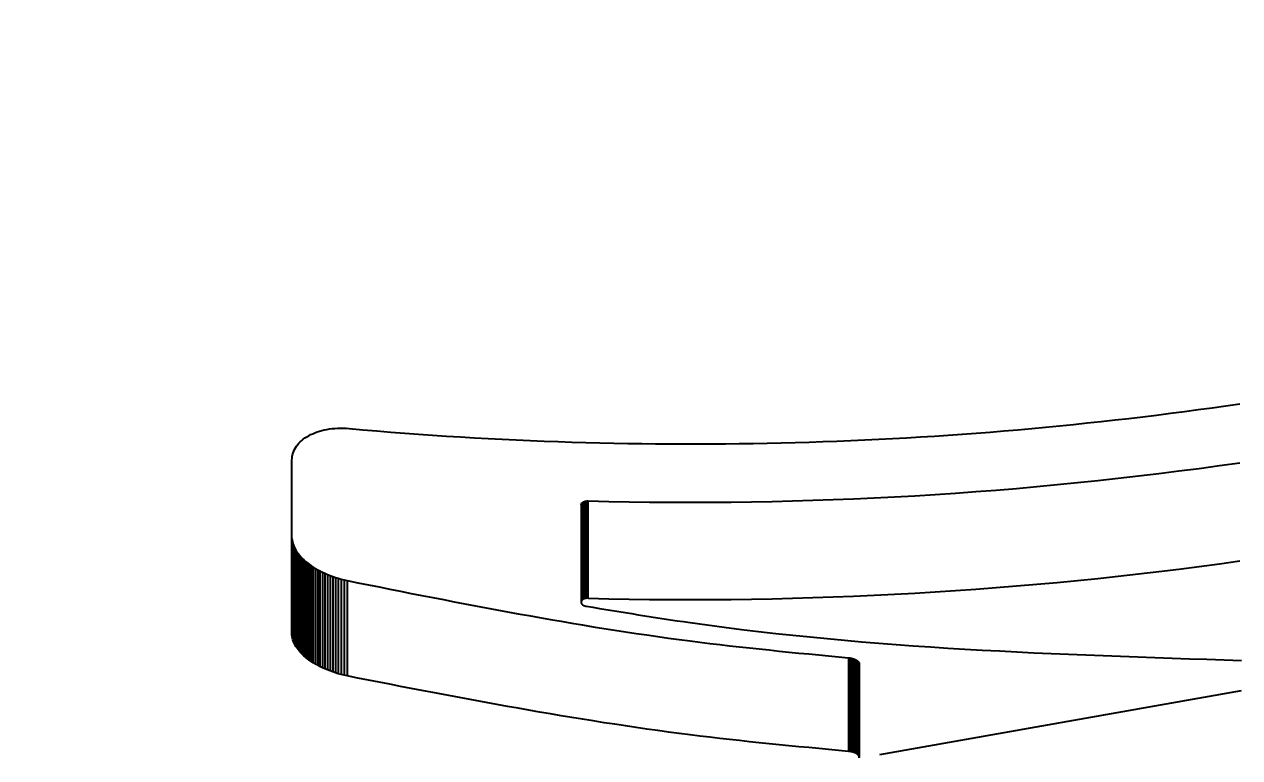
# Model space of a CAD drawing. Header units: millimetres. Extents: x -2553 to 1703, y -1801 to 643.
# Drawn here: x 1096.237 to 1100.564, y -7.849 to -5.236 of the extents above; entities that cross this region are included whole.
import ezdxf

# ---------------------------------------------------------------- set-up
doc = ezdxf.new("R2010")
doc.units = ezdxf.units.MM
for name, color, linetype in [('DIKOM_ОБЪЕКТ', 7, 'Continuous'), ('DIKOM_РАЗМЕР_ЗОНА', 7, 'Continuous'), ('DIKOM_РАЗМЕР_ОБЪЕКТА', 7, 'Continuous')]:
    doc.layers.add(name, color=color, linetype=linetype)
doc.styles.add('style1', font='arialbd.ttf', dxfattribs={"width": 0.8})
doc.dimstyles.new('1-50', dxfattribs={"dimtxt": 300, "dimasz": 200, "dimexe": 100, "dimexo": 0, "dimgap": 100, "dimtad": 1, "dimtxsty": 'style1', "dimcen": 200, "dimclrd": 7, "dimclre": 7, "dimclrt": 7, "dimadec": 1, "dimazin": 2, "dimtfac": 1, "dimtmove": 0, "dimatfit": 2, "dimfxl": 0, "dimlwd": 25, "dimlwe": 18, "dimarcsym": 0})

# ---------------------------------------------------------------- blocks, each defined once
blk = doc.blocks.new('*D8')
at = {"layer": 'Defpoints', "color": 0, "transparency": 16777216}
for p in [(-1337.4233, 17.3962), (1702.7913, 17.3962), (1702.7913, -1701)]:
    blk.add_point(p, dxfattribs=at)
at = {"layer": 'DIKOM_РАЗМЕР_ЗОНА', "color": 7, "lineweight": 18, "transparency": 16777216}
for p, q in [((-1337.4233, 17.3962), (-1337.4233, -1801)), ((1702.7913, 17.3962), (1702.7913, -1801))]:
    blk.add_line(p, q, dxfattribs=at)
at = {"layer": 'DIKOM_РАЗМЕР_ЗОНА', "color": 7, "lineweight": 25, "transparency": 16777216}
blk.add_line((-1137.4233, -1701), (1502.7913, -1701), dxfattribs=at)
at = {"layer": 'DIKOM_РАЗМЕР_ЗОНА', "color": 7, "transparency": 16777216}
for points in [[(-1137.4233, -1667.6667), (-1137.4233, -1734.3333), (-1337.4233, -1701)], [(1502.7913, -1667.6667), (1502.7913, -1734.3333), (1702.7913, -1701)]]:
    blk.add_solid(points, dxfattribs=at)
at = {"layer": 'DIKOM_РАЗМЕР_ЗОНА', "color": 7, "transparency": 16777216, "insert": (312.5767, -1447.7258), "char_height": 300, "attachment_point": 5, "style": 'style1'}
blk.add_mtext('{\\fArial|b0|i0|c204|p34;3040}', dxfattribs=at)
blk = doc.blocks.new('*D9')
at = {"layer": 'Defpoints', "color": 0, "transparency": 16777216}
for p in [(1202.7913, 17.3962), (-837.4234, 16.8962), (1202.7913, -1131.5)]:
    blk.add_point(p, dxfattribs=at)
at = {"layer": 'DIKOM_РАЗМЕР_ОБЪЕКТА', "color": 7, "lineweight": 18, "transparency": 16777216}
for p, q in [((1202.7913, 17.3962), (1202.7913, -1231.5)), ((-837.4234, 16.8962), (-837.4234, -1231.5))]:
    blk.add_line(p, q, dxfattribs=at)
at = {"layer": 'DIKOM_РАЗМЕР_ОБЪЕКТА', "color": 7, "lineweight": 25, "transparency": 16777216}
blk.add_line((-637.4234, -1131.5), (1002.7913, -1131.5), dxfattribs=at)
at = {"layer": 'DIKOM_РАЗМЕР_ОБЪЕКТА', "color": 7, "transparency": 16777216}
for points in [[(-637.4234, -1098.1667), (-637.4234, -1164.8333), (-837.4234, -1131.5)], [(1002.7913, -1098.1667), (1002.7913, -1164.8333), (1202.7913, -1131.5)]]:
    blk.add_solid(points, dxfattribs=at)
at = {"layer": 'DIKOM_РАЗМЕР_ОБЪЕКТА', "color": 7, "transparency": 16777216, "insert": (265.0827, -878.3281), "char_height": 300, "attachment_point": 5, "style": 'style1'}
blk.add_mtext('{\\fArial|b0|i0|c204|p34;2040}', dxfattribs=at)

msp = doc.modelspace()

# ---------------------------------------------------------------- linework, layer by layer
at = {"layer": 'DIKOM_ОБЪЕКТ', "color": 7, "linetype": 'Continuous'}
for p, q in [((1097.2426, -6.7057), (1097.2495, -6.7018)), ((1097.2495, -6.7018), (1097.2565, -6.6981)), ((1097.2565, -6.6981), (1097.2639, -6.6946)), ((1097.2639, -6.6946), (1097.2716, -6.6914)), ((1097.2716, -6.6914), (1097.2795, -6.6884)), ((1097.2795, -6.6884), (1097.2878, -6.6858)), ((1097.2878, -6.6858), (1097.2962, -6.6833)), ((1097.2962, -6.6833), (1097.305, -6.6812)), ((1097.305, -6.6812), (1097.3141, -6.6794)), ((1097.3141, -6.6794), (1097.3233, -6.6779)), ((1097.3233, -6.6779), (1097.3327, -6.6767)), ((1097.3327, -6.6767), (1097.3424, -6.6758)), ((1097.3424, -6.6758), (1097.3522, -6.6752)), ((1097.3522, -6.6752), (1097.3622, -6.6749)), ((1097.3622, -6.6749), (1097.3724, -6.675)), ((1097.3724, -6.675), (1097.3827, -6.6754)), ((1097.3827, -6.6754), (1097.3931, -6.6762)), ((1097.199, -6.751), (1097.2022, -6.7452)), ((1097.2022, -6.7452), (1097.2058, -6.7396)), ((1097.2058, -6.7396), (1097.2099, -6.7342)), ((1097.2099, -6.7342), (1097.2144, -6.7289)), ((1097.2144, -6.7289), (1097.2193, -6.7239)), ((1097.2193, -6.7239), (1097.2247, -6.719)), ((1097.2247, -6.719), (1097.2302, -6.7144)), ((1097.2302, -6.7144), (1097.2363, -6.7099)), ((1097.2363, -6.7099), (1097.2426, -6.7057)), ((1097.19, -6.7891), (1097.1902, -6.7824)), ((1097.19, -7.4049), (1097.19, -6.7891)), ((1097.1902, -6.7824), (1097.1909, -6.7759)), ((1097.1909, -6.7759), (1097.1922, -6.7694)), ((1097.1922, -6.7694), (1097.194, -6.7632)), ((1097.194, -6.7632), (1097.1963, -6.757)), ((1097.1963, -6.757), (1097.199, -6.751)), ((1098.2192, -6.9485), (1098.2193, -6.9479)), ((1098.2192, -6.9485), (1098.2192, -7.2947)), ((1098.2193, -6.9472), (1098.2196, -6.9459)), ((1098.2193, -6.9472), (1098.2193, -7.2935)), ((1098.2196, -6.9459), (1098.2198, -6.9453)), ((1098.2196, -6.9459), (1098.2196, -7.2922)), ((1098.2198, -6.9453), (1098.2201, -6.9447)), ((1098.2201, -6.9447), (1098.2203, -6.9441)), ((1098.2203, -6.9441), (1098.2207, -6.9435)), ((1098.2203, -6.9441), (1098.2203, -7.2904)), ((1098.2207, -6.9435), (1098.2211, -6.9429)), ((1098.2211, -6.9429), (1098.2214, -6.9423)), ((1098.2214, -6.9423), (1098.2219, -6.9417)), ((1098.2214, -6.9423), (1098.2214, -7.2887)), ((1098.2219, -6.9417), (1098.2224, -6.9411)), ((1098.2224, -6.9411), (1098.2229, -6.9406)), ((1098.2229, -6.9406), (1098.2236, -6.9401)), ((1098.2229, -6.9406), (1098.2229, -7.287)), ((1098.2236, -6.9401), (1098.2242, -6.9395)), ((1098.2242, -6.9395), (1098.2248, -6.939)), ((1098.2242, -6.9395), (1098.2242, -7.286)), ((1098.2248, -6.939), (1098.2255, -6.9385)), ((1098.2248, -6.939), (1098.2248, -7.2855)), ((1098.2255, -6.9385), (1098.2263, -6.9381)), ((1098.2255, -6.9385), (1098.2255, -7.285)), ((1098.2263, -6.9381), (1098.227, -6.9376)), ((1098.2263, -6.9381), (1098.2263, -7.2846)), ((1098.227, -6.9376), (1098.2279, -6.9372)), ((1098.227, -6.9376), (1098.227, -7.2842)), ((1098.2279, -6.9372), (1098.2288, -6.9368)), ((1098.2279, -6.9372), (1098.2279, -7.2837)), ((1098.2288, -6.9368), (1098.2296, -6.9364)), ((1098.2288, -6.9368), (1098.2288, -7.2833)), ((1098.2296, -6.9364), (1098.2305, -6.9361)), ((1098.2296, -6.9364), (1098.2296, -7.283)), ((1098.2305, -6.9361), (1098.2315, -6.9358)), ((1098.2305, -6.9361), (1098.2305, -7.2826)), ((1098.2315, -6.9358), (1098.2325, -6.9354)), ((1098.2315, -6.9358), (1098.2315, -7.2823)), ((1098.2325, -6.9354), (1098.2336, -6.9352)), ((1098.2325, -6.9354), (1098.2325, -7.282)), ((1098.2336, -6.9352), (1098.2347, -6.9349)), ((1098.2336, -6.9352), (1098.2336, -7.2817)), ((1098.2347, -6.9349), (1098.2358, -6.9347)), ((1098.2347, -6.9349), (1098.2347, -7.2815)), ((1098.2358, -6.9347), (1098.2369, -6.9345)), ((1098.2358, -6.9347), (1098.2358, -7.2813)), ((1098.2369, -6.9345), (1098.2382, -6.9344)), ((1098.2369, -6.9345), (1098.2369, -7.2811)), ((1098.2382, -6.9344), (1098.2394, -6.9342)), ((1098.2382, -6.9344), (1098.2382, -7.281)), ((1098.2394, -6.9342), (1098.2407, -6.9342)), ((1098.2394, -6.9342), (1098.2394, -7.2808)), ((1098.2407, -6.9342), (1098.242, -6.9341)), ((1098.2407, -6.9342), (1098.2407, -7.2808)), ((1098.242, -6.9341), (1098.2433, -6.9341)), ((1098.242, -6.9341), (1098.242, -7.2807)), ((1098.2433, -6.9341), (1098.2447, -6.9341)), ((1098.2433, -6.9341), (1098.2433, -7.2807)), ((1098.2447, -7.2807), (1098.2447, -6.9341)), ((1097.1901, -7.0676), (1097.1908, -7.0738)), ((1097.1908, -7.0738), (1097.1919, -7.08)), ((1097.1919, -7.08), (1097.1935, -7.0861)), ((1097.1935, -7.0861), (1097.1956, -7.0922)), ((1097.1956, -7.0922), (1097.1981, -7.0982)), ((1097.1956, -7.0922), (1097.1956, -7.4349)), ((1097.1981, -7.0982), (1097.201, -7.1042)), ((1097.1981, -7.0982), (1097.1981, -7.4408)), ((1097.201, -7.1042), (1097.2043, -7.1102)), ((1097.201, -7.1042), (1097.201, -7.4467)), ((1097.2043, -7.1102), (1097.208, -7.1161)), ((1097.2043, -7.1102), (1097.2043, -7.4525)), ((1097.208, -7.1161), (1097.2123, -7.1219)), ((1097.208, -7.1161), (1097.208, -7.4582)), ((1097.2123, -7.1219), (1097.2167, -7.1276)), ((1097.2123, -7.1219), (1097.2123, -7.4639)), ((1097.2167, -7.1276), (1097.2216, -7.1332)), ((1097.2167, -7.1276), (1097.2167, -7.4695)), ((1097.2216, -7.1332), (1097.2269, -7.1388)), ((1097.2216, -7.1332), (1097.2216, -7.475)), ((1097.2269, -7.1388), (1097.2325, -7.1442)), ((1097.2269, -7.1388), (1097.2269, -7.4804)), ((1097.2325, -7.1442), (1097.2386, -7.1496)), ((1097.2325, -7.1442), (1097.2325, -7.4857)), ((1097.2386, -7.1496), (1097.2449, -7.1548)), ((1097.2386, -7.1496), (1097.2386, -7.4909)), ((1097.2449, -7.1548), (1097.2516, -7.1599)), ((1097.2449, -7.1548), (1097.2449, -7.496)), ((1097.2516, -7.1599), (1097.2585, -7.1649)), ((1097.2516, -7.1599), (1097.2516, -7.501)), ((1097.2585, -7.1649), (1097.2658, -7.1697)), ((1097.2585, -7.1649), (1097.2585, -7.5059)), ((1097.2658, -7.1697), (1097.2735, -7.1745)), ((1097.2658, -7.1697), (1097.2658, -7.5106)), ((1097.2735, -7.1745), (1097.2815, -7.179)), ((1097.2735, -7.1745), (1097.2735, -7.5152)), ((1097.2815, -7.179), (1097.2898, -7.1835)), ((1097.2815, -7.179), (1097.2815, -7.5197)), ((1097.2898, -7.1835), (1097.2982, -7.1877)), ((1097.2898, -7.1835), (1097.2898, -7.524)), ((1097.2982, -7.1877), (1097.3071, -7.1918)), ((1097.2982, -7.1877), (1097.2982, -7.5281)), ((1097.3071, -7.1918), (1097.3162, -7.1957)), ((1097.3071, -7.1918), (1097.3071, -7.5321)), ((1097.3162, -7.1957), (1097.3255, -7.1995)), ((1097.3162, -7.1957), (1097.3162, -7.536)), ((1097.3255, -7.1995), (1097.3352, -7.203)), ((1097.3255, -7.1995), (1097.3255, -7.5396)), ((1097.3352, -7.203), (1097.345, -7.2064)), ((1097.3352, -7.203), (1097.3352, -7.5431)), ((1097.345, -7.2064), (1097.355, -7.2096)), ((1097.345, -7.2064), (1097.345, -7.5464)), ((1097.355, -7.2096), (1097.3654, -7.2126)), ((1097.355, -7.2096), (1097.355, -7.5495)), ((1097.3654, -7.2126), (1097.376, -7.2153)), ((1097.3654, -7.2126), (1097.3654, -7.5524)), ((1097.376, -7.2153), (1097.3866, -7.2179)), ((1097.376, -7.2153), (1097.376, -7.5551)), ((1097.3866, -7.2179), (1097.3866, -7.5576)), ((1098.2193, -7.2941), (1098.2192, -7.2947)), ((1098.2192, -7.2947), (1098.2192, -7.2954)), ((1098.2192, -7.2954), (1098.2196, -7.2973)), ((1098.2196, -7.2922), (1098.2193, -7.2935)), ((1098.2193, -7.2935), (1098.2193, -7.2941)), ((1098.2198, -7.2916), (1098.2196, -7.2922)), ((1098.2196, -7.2973), (1098.2197, -7.2979)), ((1098.2197, -7.2979), (1098.2199, -7.2985)), ((1098.2201, -7.291), (1098.2198, -7.2916)), ((1098.2199, -7.2985), (1098.2202, -7.2991)), ((1098.2203, -7.2904), (1098.2201, -7.291)), ((1098.2202, -7.2991), (1098.2206, -7.2997)), ((1098.2207, -7.2898), (1098.2203, -7.2904)), ((1098.2206, -7.2997), (1098.2209, -7.3003)), ((1098.2211, -7.2892), (1098.2207, -7.2898)), ((1098.2209, -7.3003), (1098.2213, -7.3009)), ((1098.2214, -7.2887), (1098.2211, -7.2892)), ((1098.2213, -7.3009), (1098.2218, -7.3015)), ((1098.2219, -7.2881), (1098.2214, -7.2887)), ((1098.2218, -7.3015), (1098.2223, -7.3021)), ((1098.2224, -7.2876), (1098.2219, -7.2881)), ((1098.2223, -7.3021), (1098.2229, -7.3026)), ((1098.2229, -7.287), (1098.2224, -7.2876)), ((1098.2236, -7.2865), (1098.2229, -7.287)), ((1098.2229, -7.3026), (1098.2236, -7.3032)), ((1098.2242, -7.286), (1098.2236, -7.2865)), ((1098.2236, -7.3032), (1098.2242, -7.3037)), ((1098.2248, -7.2855), (1098.2242, -7.286)), ((1098.2242, -7.3037), (1098.2248, -7.3042)), ((1098.2255, -7.285), (1098.2248, -7.2855)), ((1098.2248, -7.3042), (1098.2255, -7.3048)), ((1098.2263, -7.2846), (1098.2255, -7.285)), ((1098.2255, -7.3048), (1098.2264, -7.3053)), ((1098.227, -7.2842), (1098.2263, -7.2846)), ((1098.2264, -7.3053), (1098.2273, -7.3057)), ((1098.2279, -7.2837), (1098.227, -7.2842)), ((1098.2273, -7.3057), (1098.2281, -7.3062)), ((1098.2288, -7.2833), (1098.2279, -7.2837)), ((1098.2281, -7.3062), (1098.229, -7.3066)), ((1098.2296, -7.283), (1098.2288, -7.2833)), ((1098.229, -7.3066), (1098.23, -7.307)), ((1098.2305, -7.2826), (1098.2296, -7.283)), ((1098.23, -7.307), (1098.2311, -7.3074)), ((1098.2315, -7.2823), (1098.2305, -7.2826)), ((1098.2311, -7.3074), (1098.2321, -7.3078)), ((1098.2325, -7.282), (1098.2315, -7.2823)), ((1098.2321, -7.3078), (1098.2332, -7.3082)), ((1098.2336, -7.2817), (1098.2325, -7.282)), ((1098.2332, -7.3082), (1098.2345, -7.3085)), ((1098.2347, -7.2815), (1098.2336, -7.2817)), ((1098.2345, -7.3085), (1098.2357, -7.3088)), ((1098.2358, -7.2813), (1098.2347, -7.2815)), ((1098.2357, -7.3088), (1098.2369, -7.3091)), ((1098.2369, -7.2811), (1098.2358, -7.2813)), ((1098.2382, -7.281), (1098.2369, -7.2811)), ((1098.2369, -7.3091), (1098.2383, -7.3093)), ((1098.2394, -7.2808), (1098.2382, -7.281)), ((1098.2407, -7.2808), (1098.2394, -7.2808)), ((1098.242, -7.2807), (1098.2407, -7.2808)), ((1098.2433, -7.2807), (1098.242, -7.2807)), ((1098.2447, -7.2807), (1098.2433, -7.2807)), ((1097.1901, -7.4109), (1097.19, -7.4049)), ((1097.1908, -7.417), (1097.1901, -7.4109)), ((1097.1919, -7.423), (1097.1908, -7.417)), ((1097.1935, -7.429), (1097.1919, -7.423)), ((1097.1956, -7.4349), (1097.1935, -7.429)), ((1097.1981, -7.4408), (1097.1956, -7.4349)), ((1097.201, -7.4467), (1097.1981, -7.4408)), ((1097.2043, -7.4525), (1097.201, -7.4467)), ((1097.208, -7.4582), (1097.2043, -7.4525)), ((1097.2123, -7.4639), (1097.208, -7.4582)), ((1097.2167, -7.4695), (1097.2123, -7.4639)), ((1097.2216, -7.475), (1097.2167, -7.4695)), ((1097.2269, -7.4804), (1097.2216, -7.475)), ((1097.2325, -7.4857), (1097.2269, -7.4804)), ((1097.2386, -7.4909), (1097.2325, -7.4857)), ((1097.2449, -7.496), (1097.2386, -7.4909)), ((1097.2516, -7.501), (1097.2449, -7.496)), ((1097.2585, -7.5059), (1097.2516, -7.501)), ((1097.2658, -7.5106), (1097.2585, -7.5059)), ((1097.2735, -7.5152), (1097.2658, -7.5106)), ((1097.2815, -7.5197), (1097.2735, -7.5152)), ((1097.2898, -7.524), (1097.2815, -7.5197)), ((1097.2982, -7.5281), (1097.2898, -7.524)), ((1099.1707, -7.493), (1099.1731, -7.4932)), ((1099.1707, -7.493), (1099.1707, -7.8263)), ((1099.1731, -7.4932), (1099.1754, -7.4935)), ((1099.1731, -7.4932), (1099.1731, -7.8265)), ((1099.1754, -7.4935), (1099.1777, -7.4938)), ((1099.1754, -7.4935), (1099.1754, -7.8268)), ((1099.1777, -7.4938), (1099.1798, -7.4942)), ((1099.1777, -7.4938), (1099.1777, -7.8271)), ((1099.1798, -7.4942), (1099.1819, -7.4946)), ((1099.1798, -7.4942), (1099.1798, -7.8275)), ((1099.1819, -7.4946), (1099.1839, -7.4951)), ((1099.1819, -7.4946), (1099.1819, -7.8279)), ((1099.1839, -7.4951), (1099.1858, -7.4955)), ((1099.1839, -7.4951), (1099.1839, -7.8283)), ((1099.1858, -7.4955), (1099.1877, -7.4961)), ((1099.1858, -7.4955), (1099.1858, -7.8288)), ((1099.1877, -7.4961), (1099.1894, -7.4966)), ((1099.1877, -7.4961), (1099.1877, -7.8293)), ((1099.1894, -7.4966), (1099.1912, -7.4972)), ((1099.1894, -7.4966), (1099.1894, -7.8298)), ((1099.1912, -7.4972), (1099.1928, -7.4978)), ((1099.1912, -7.4972), (1099.1912, -7.8304)), ((1099.1928, -7.4978), (1099.1944, -7.4985)), ((1099.1928, -7.4978), (1099.1928, -7.831)), ((1099.1944, -7.4985), (1099.1959, -7.4991)), ((1099.1944, -7.4985), (1099.1944, -7.8316)), ((1099.1959, -7.4991), (1099.1973, -7.4999)), ((1099.1959, -7.4991), (1099.1959, -7.8323)), ((1099.1973, -7.4999), (1099.1986, -7.5006)), ((1099.1986, -7.5006), (1099.1998, -7.5014)), ((1099.1986, -7.5006), (1099.1986, -7.8337)), ((1099.1998, -7.5014), (1099.201, -7.5021)), ((1099.1998, -7.5014), (1099.1998, -7.8344)), ((1099.201, -7.5021), (1099.2021, -7.503)), ((1099.2021, -7.503), (1099.2032, -7.5038)), ((1099.2032, -7.5038), (1099.2041, -7.5046)), ((1099.2032, -7.5038), (1099.2032, -7.8368)), ((1099.2041, -7.5046), (1099.2049, -7.5055)), ((1099.2049, -7.5055), (1099.2058, -7.5064)), ((1099.2058, -7.5064), (1099.2066, -7.5073)), ((1099.2058, -7.5064), (1099.2058, -7.8394)), ((1099.2066, -7.5073), (1099.2072, -7.5082)), ((1099.2066, -7.5073), (1099.2066, -7.8403)), ((1099.2072, -7.5082), (1099.2077, -7.5092)), ((1099.2072, -7.5082), (1099.2072, -7.8412)), ((1099.2077, -7.5092), (1099.2082, -7.5101)), ((1099.2082, -7.5101), (1099.2087, -7.5111)), ((1099.2087, -7.5111), (1099.2089, -7.512)), ((1099.2087, -7.5111), (1099.2087, -7.8439)), ((1099.2089, -7.512), (1099.2093, -7.513)), ((1099.2089, -7.512), (1099.2089, -7.8449)), ((1099.2093, -7.513), (1099.2095, -7.515)), ((1099.2093, -7.513), (1099.2093, -7.8458)), ((1099.2095, -7.515), (1099.2095, -7.8478)), ((1097.3071, -7.5321), (1097.2982, -7.5281)), ((1097.3162, -7.536), (1097.3071, -7.5321)), ((1097.3255, -7.5396), (1097.3162, -7.536)), ((1097.3352, -7.5431), (1097.3255, -7.5396)), ((1097.345, -7.5464), (1097.3352, -7.5431)), ((1097.355, -7.5495), (1097.345, -7.5464)), ((1097.3654, -7.5524), (1097.355, -7.5495)), ((1097.376, -7.5551), (1097.3654, -7.5524)), ((1097.3866, -7.5576), (1097.376, -7.5551)), ((1099.2823, -7.8369), (1100.5698, -7.6092)), ((1099.1731, -7.8265), (1099.1707, -7.8263)), ((1099.1754, -7.8268), (1099.1731, -7.8265)), ((1099.1777, -7.8271), (1099.1754, -7.8268)), ((1099.1798, -7.8275), (1099.1777, -7.8271)), ((1099.1819, -7.8279), (1099.1798, -7.8275)), ((1099.1839, -7.8283), (1099.1819, -7.8279)), ((1099.1858, -7.8288), (1099.1839, -7.8283)), ((1099.1877, -7.8293), (1099.1858, -7.8288)), ((1099.1894, -7.8298), (1099.1877, -7.8293)), ((1099.1912, -7.8304), (1099.1894, -7.8298)), ((1099.1928, -7.831), (1099.1912, -7.8304)), ((1099.1944, -7.8316), (1099.1928, -7.831)), ((1099.1959, -7.8323), (1099.1944, -7.8316)), ((1099.1973, -7.833), (1099.1959, -7.8323)), ((1099.1986, -7.8337), (1099.1973, -7.833)), ((1099.1998, -7.8344), (1099.1986, -7.8337)), ((1099.201, -7.8352), (1099.1998, -7.8344)), ((1099.2021, -7.836), (1099.201, -7.8352)), ((1099.2032, -7.8368), (1099.2021, -7.836)), ((1099.2041, -7.8377), (1099.2032, -7.8368)), ((1099.2049, -7.8385), (1099.2041, -7.8377)), ((1099.2058, -7.8394), (1099.2049, -7.8385)), ((1099.2066, -7.8403), (1099.2058, -7.8394)), ((1099.2072, -7.8412), (1099.2066, -7.8403)), ((1099.2077, -7.8421), (1099.2072, -7.8412)), ((1099.2082, -7.843), (1099.2077, -7.8421)), ((1099.2087, -7.8439), (1099.2082, -7.843)), ((1099.2089, -7.8449), (1099.2087, -7.8439)), ((1099.2093, -7.8458), (1099.2089, -7.8449)), ((1099.2095, -7.8478), (1099.2093, -7.8458)), ((1099.2095, -7.8497), (1099.2095, -7.8478))]:
    msp.add_line(p, q, dxfattribs=at)
for radius, start, end in [(16.1146, 228.02303, 264.95273), (13.4419, 264.81872, 278.3693), (13.6497, 268.47932, 278.241), (13.9962, 268.51697, 278.03563)]:
    msp.add_arc((1098.607, 6.7108), radius, start, end, dxfattribs=at)
for points, knots in [([(1097.3866, -7.2179), (1097.7922, -7.2989), (1098.3834, -7.4171), (1098.9826, -7.4749), (1099.1707, -7.493)], [0, 0, 0, 0, 0.68595, 1, 1, 1, 1]), ([(1098.2383, -7.3093), (1098.3611, -7.3295), (1099.1316, -7.4564), (1099.913, -7.4812), (1100.5698, -7.502)], [0, 0, 0, 0, 0.159373, 1, 1, 1, 1]), ([(1099.1707, -7.8263), (1098.9826, -7.8086), (1098.3836, -7.7521), (1097.7922, -7.6367), (1097.3866, -7.5576)], [0, 0, 0, 0, 0.314139, 1, 1, 1, 1])]:
    msp.add_open_spline(points, degree=3, knots=knots, dxfattribs=at)

# ---------------------------------------------------------------- dimensions: what is measured, and where the dimension line sits
at = {"layer": 'DIKOM_РАЗМЕР_ЗОНА'}
dim = msp.add_linear_dim(base=(1702.7913, -1701), p1=(-1337.4233, 17.3962), p2=(1702.7913, 17.3962), text='{\\fArial|b0|i0|c204|p34;3040}', dimstyle='1-50', dxfattribs=at)
dim.commit()
dim.dimension.update_dxf_attribs({"geometry": '*D8', "text_midpoint": (312.5767, -1701), "dimtype": 160})
at = {"layer": 'DIKOM_РАЗМЕР_ОБЪЕКТА'}
dim = msp.add_linear_dim(base=(1202.7913, -1131.5), p1=(-837.4234, 16.8962), p2=(1202.7913, 17.3962), text='{\\fArial|b0|i0|c204|p34;2040}', dimstyle='1-50', dxfattribs=at)
dim.commit()
dim.dimension.update_dxf_attribs({"geometry": '*D9', "text_midpoint": (265.0827, -1131.5), "dimtype": 160})

doc.saveas('drawing.dxf')
